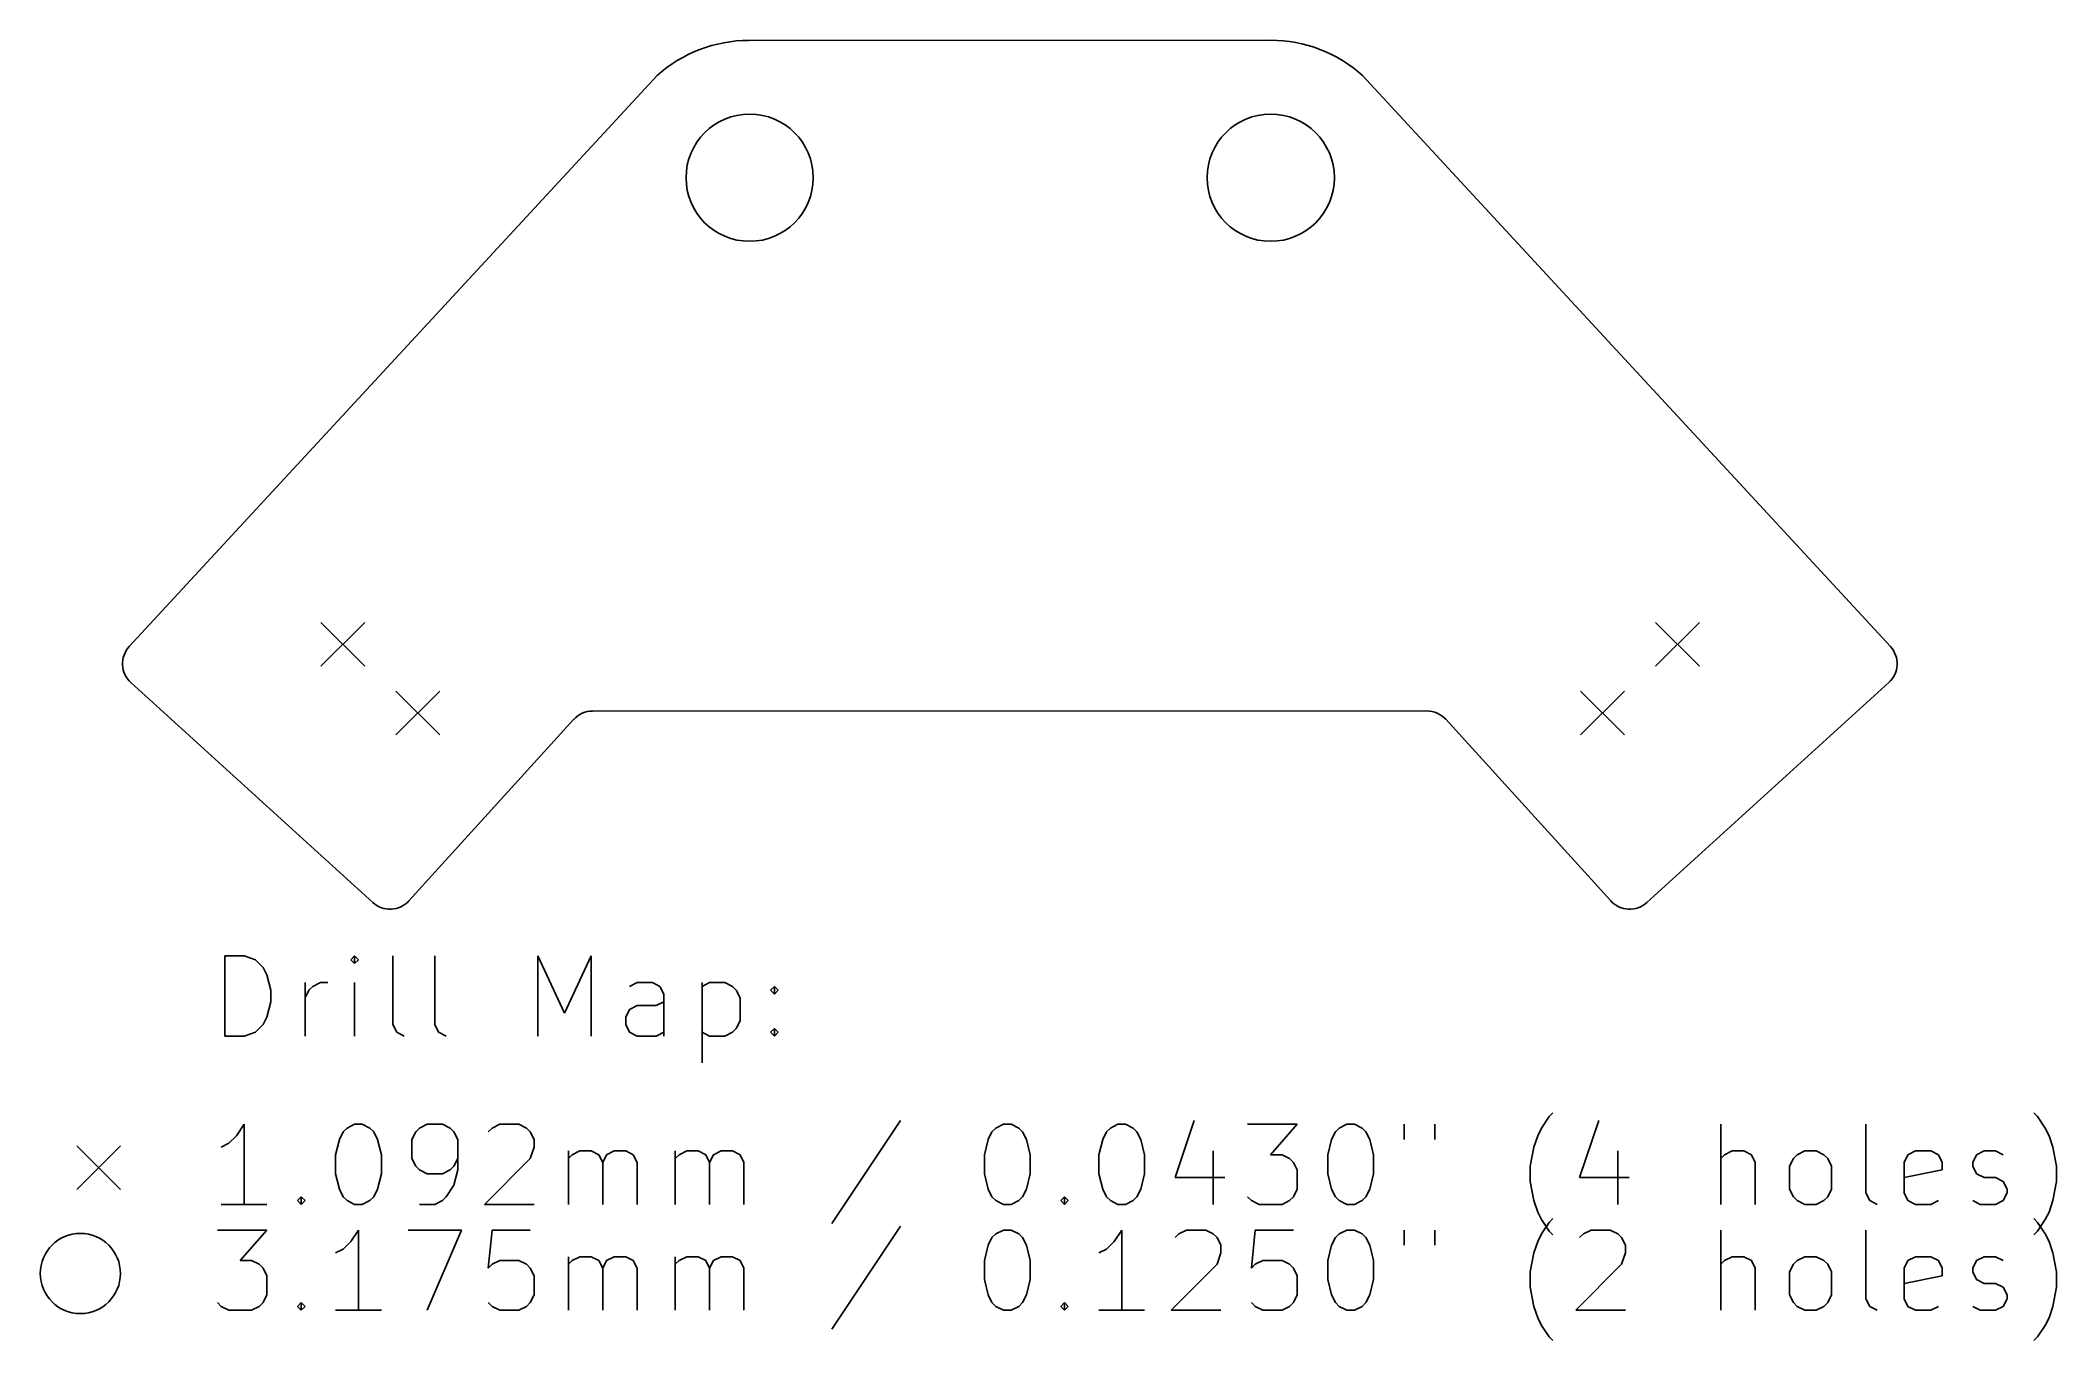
# Model space of a CAD drawing. Extents: x 3.23 to 5.21, y -5.49 to -4.21.
import ezdxf

# ---------------------------------------------------------------- set-up
doc = ezdxf.new("R2010")
doc.units = 0
doc.header["$MEASUREMENT"] = 0
doc.layers.add('BLACK', color=7, linetype='CONTINUOUS')

msp = doc.modelspace()

# ---------------------------------------------------------------- linework, layer by layer
at = {"layer": 'BLACK', "linetype": 'CONTINUOUS'}
for p, q in [((3.9263, -4.211), (4.439, -4.2109)), ((3.3174, -4.8065), (3.8361, -4.2456)), ((4.5292, -4.2455), (5.0479, -4.8065)), ((3.5058, -4.7829), (3.5488, -4.8259)), ((3.5488, -4.7829), (3.5058, -4.8259)), ((4.8172, -4.7829), (4.8602, -4.8259)), ((4.8602, -4.7829), (4.8172, -4.8259)), ((3.5568, -5.0582), (3.3189, -4.842)), ((3.5795, -4.8504), (3.6225, -4.8934)), ((3.6225, -4.8504), (3.5795, -4.8934)), ((4.7435, -4.8504), (4.7865, -4.8934)), ((4.7865, -4.8504), (4.7435, -4.8934)), ((5.0463, -4.842), (4.8085, -5.0582)), ((3.7727, -4.87), (4.5925, -4.8699)), ((3.7542, -4.8781), (3.5921, -5.0566)), ((4.7732, -5.0565), (4.611, -4.8781)), ((3.4115, -5.1893), (3.4115, -5.1106)), ((3.4115, -5.1106), (3.4302, -5.1106)), ((3.4302, -5.1106), (3.4415, -5.1143)), ((3.5389, -5.1106), (3.5352, -5.1143)), ((3.5427, -5.1143), (3.5389, -5.1106)), ((3.5389, -5.1106), (3.5389, -5.1181)), ((3.5764, -5.1781), (3.5764, -5.1106)), ((3.6177, -5.1781), (3.6177, -5.1106)), ((3.7189, -5.1893), (3.7189, -5.1106)), ((3.7189, -5.1106), (3.7452, -5.1668)), ((3.7452, -5.1668), (3.7714, -5.1106)), ((3.7714, -5.1106), (3.7714, -5.1893)), ((3.4415, -5.1143), (3.449, -5.1218)), ((3.449, -5.1218), (3.4527, -5.1293)), ((3.4527, -5.1293), (3.4565, -5.1443)), ((3.5352, -5.1143), (3.5389, -5.1181)), ((3.5389, -5.1181), (3.5427, -5.1143)), ((3.4565, -5.1443), (3.4565, -5.1556)), ((3.4902, -5.1893), (3.4902, -5.1368)), ((3.4902, -5.1518), (3.494, -5.1443)), ((3.494, -5.1443), (3.4977, -5.1406)), ((3.4977, -5.1406), (3.5052, -5.1368)), ((3.5052, -5.1368), (3.5127, -5.1368)), ((3.5389, -5.1893), (3.5389, -5.1368)), ((3.8164, -5.1368), (3.8089, -5.1406)), ((3.8314, -5.1368), (3.8164, -5.1368)), ((3.8389, -5.1406), (3.8314, -5.1368)), ((3.8427, -5.1481), (3.8389, -5.1406)), ((3.8427, -5.1893), (3.8427, -5.1481)), ((3.8802, -5.1368), (3.8802, -5.2156)), ((3.8802, -5.1406), (3.8877, -5.1368)), ((3.8877, -5.1368), (3.9027, -5.1368)), ((3.9027, -5.1368), (3.9101, -5.1406)), ((3.9101, -5.1406), (3.9139, -5.1443)), ((3.9139, -5.1443), (3.9176, -5.1518)), ((3.9476, -5.1443), (3.9514, -5.1406)), ((3.9514, -5.1481), (3.9476, -5.1443)), ((3.9514, -5.1406), (3.9551, -5.1443)), ((3.9514, -5.1406), (3.9514, -5.1481)), ((3.9551, -5.1443), (3.9514, -5.1481)), ((3.4527, -5.1706), (3.449, -5.1781)), ((3.4565, -5.1556), (3.4527, -5.1706)), ((3.8052, -5.1706), (3.8089, -5.1631)), ((3.8052, -5.1781), (3.8052, -5.1706)), ((3.8089, -5.1631), (3.8164, -5.1593)), ((3.8164, -5.1593), (3.8352, -5.1593)), ((3.8352, -5.1593), (3.8427, -5.1556)), ((3.9176, -5.1518), (3.9176, -5.1743)), ((3.4302, -5.1893), (3.4115, -5.1893)), ((3.4415, -5.1856), (3.4302, -5.1893)), ((3.449, -5.1781), (3.4415, -5.1856)), ((3.5802, -5.1856), (3.5764, -5.1781)), ((3.5877, -5.1893), (3.5802, -5.1856)), ((3.6214, -5.1856), (3.6177, -5.1781)), ((3.6289, -5.1893), (3.6214, -5.1856)), ((3.8089, -5.1856), (3.8052, -5.1781)), ((3.8164, -5.1893), (3.8089, -5.1856)), ((3.8352, -5.1893), (3.8164, -5.1893)), ((3.8427, -5.1856), (3.8352, -5.1893)), ((3.8877, -5.1893), (3.8802, -5.1856)), ((3.9027, -5.1893), (3.8877, -5.1893)), ((3.9101, -5.1856), (3.9027, -5.1893)), ((3.9139, -5.1818), (3.9101, -5.1856)), ((3.9176, -5.1743), (3.9139, -5.1818)), ((3.9476, -5.1856), (3.9514, -5.1818)), ((3.9514, -5.1893), (3.9476, -5.1856)), ((3.9514, -5.1818), (3.9551, -5.1856)), ((3.9514, -5.1818), (3.9514, -5.1893)), ((3.9551, -5.1856), (3.9514, -5.1893)), ((4.705, -5.2797), (4.7125, -5.2685)), ((4.7125, -5.2685), (4.7163, -5.2647)), ((5.1925, -5.2685), (5.1887, -5.2647)), ((5.2, -5.2797), (5.1925, -5.2685)), ((3.4227, -5.2872), (3.4152, -5.2947)), ((3.4302, -5.276), (3.4227, -5.2872)), ((3.4302, -5.3547), (3.4302, -5.276)), ((3.5239, -5.291), (3.5277, -5.2835)), ((3.5277, -5.2835), (3.5314, -5.2797)), ((3.5314, -5.2797), (3.5389, -5.276)), ((3.5389, -5.276), (3.5464, -5.276)), ((3.5464, -5.276), (3.5539, -5.2797)), ((3.5539, -5.2797), (3.5577, -5.2835)), ((3.5577, -5.2835), (3.5614, -5.291)), ((3.5989, -5.2835), (3.5952, -5.291)), ((3.6027, -5.2797), (3.5989, -5.2835)), ((3.6102, -5.276), (3.6027, -5.2797)), ((3.6252, -5.276), (3.6102, -5.276)), ((3.6327, -5.2797), (3.6252, -5.276)), ((3.6364, -5.2835), (3.6327, -5.2797)), ((3.6402, -5.291), (3.6364, -5.2835)), ((3.6702, -5.2835), (3.6739, -5.2797)), ((3.6739, -5.2797), (3.6814, -5.276)), ((3.6814, -5.276), (3.7002, -5.276)), ((3.7002, -5.276), (3.7077, -5.2797)), ((3.7077, -5.2797), (3.7114, -5.2835)), ((3.7114, -5.2835), (3.7152, -5.291)), ((4.0751, -5.2722), (4.0076, -5.3734)), ((4.1614, -5.291), (4.1651, -5.2835)), ((4.1651, -5.2835), (4.1689, -5.2797)), ((4.1689, -5.2797), (4.1764, -5.276)), ((4.1764, -5.276), (4.1839, -5.276)), ((4.1839, -5.276), (4.1914, -5.2797)), ((4.1914, -5.2797), (4.1951, -5.2835)), ((4.1951, -5.2835), (4.1989, -5.291)), ((4.2739, -5.291), (4.2776, -5.2835)), ((4.2776, -5.2835), (4.2814, -5.2797)), ((4.2814, -5.2797), (4.2889, -5.276)), ((4.2889, -5.276), (4.2964, -5.276)), ((4.2964, -5.276), (4.3038, -5.2797)), ((4.3038, -5.2797), (4.3076, -5.2835)), ((4.3076, -5.2835), (4.3113, -5.291)), ((4.3638, -5.2722), (4.3451, -5.3284)), ((4.4163, -5.276), (4.4651, -5.276)), ((4.4651, -5.276), (4.4388, -5.3059)), ((4.4988, -5.291), (4.5026, -5.2835)), ((4.5026, -5.2835), (4.5063, -5.2797)), ((4.5063, -5.2797), (4.5138, -5.276)), ((4.5138, -5.276), (4.5213, -5.276)), ((4.5213, -5.276), (4.5288, -5.2797)), ((4.5288, -5.2797), (4.5326, -5.2835)), ((4.5326, -5.2835), (4.5363, -5.291)), ((4.5701, -5.276), (4.5701, -5.291)), ((4.6001, -5.276), (4.6001, -5.291)), ((4.6976, -5.2984), (4.7013, -5.2872)), ((4.7013, -5.2872), (4.705, -5.2797)), ((4.7613, -5.2722), (4.7425, -5.3284)), ((4.8813, -5.3547), (4.8813, -5.276)), ((5.0238, -5.3434), (5.0238, -5.276)), ((5.2037, -5.2872), (5.2, -5.2797)), ((5.2075, -5.2984), (5.2037, -5.2872)), ((3.2658, -5.2972), (3.3088, -5.3402)), ((3.3088, -5.2972), (3.2658, -5.3402)), ((3.4152, -5.2947), (3.4077, -5.2984)), ((3.5202, -5.3059), (3.5239, -5.291)), ((3.5202, -5.3247), (3.5202, -5.3059)), ((3.5614, -5.291), (3.5652, -5.3059)), ((3.5652, -5.3059), (3.5652, -5.3247)), ((3.5952, -5.291), (3.5952, -5.3097)), ((3.6402, -5.3209), (3.6402, -5.291)), ((3.7152, -5.2984), (3.7114, -5.3097)), ((3.7152, -5.291), (3.7152, -5.2984)), ((3.7489, -5.3547), (3.7489, -5.3022)), ((3.7489, -5.3097), (3.7527, -5.3059)), ((3.7527, -5.3059), (3.7602, -5.3022)), ((3.7602, -5.3022), (3.7714, -5.3022)), ((3.7714, -5.3022), (3.7789, -5.3059)), ((3.7789, -5.3059), (3.7827, -5.3134)), ((3.7827, -5.3134), (3.7864, -5.3059)), ((3.7864, -5.3059), (3.7939, -5.3022)), ((3.7939, -5.3022), (3.8052, -5.3022)), ((3.8052, -5.3022), (3.8127, -5.3059)), ((3.8127, -5.3059), (3.8164, -5.3134)), ((3.8539, -5.3547), (3.8539, -5.3022)), ((3.8539, -5.3097), (3.8577, -5.3059)), ((3.8577, -5.3059), (3.8652, -5.3022)), ((3.8652, -5.3022), (3.8764, -5.3022)), ((3.8764, -5.3022), (3.8839, -5.3059)), ((3.8839, -5.3059), (3.8877, -5.3134)), ((3.8877, -5.3134), (3.8914, -5.3059)), ((3.8914, -5.3059), (3.8989, -5.3022)), ((3.8989, -5.3022), (3.9101, -5.3022)), ((3.9101, -5.3022), (3.9176, -5.3059)), ((3.9176, -5.3059), (3.9214, -5.3134)), ((4.1576, -5.3059), (4.1614, -5.291)), ((4.1576, -5.3247), (4.1576, -5.3059)), ((4.1989, -5.291), (4.2026, -5.3059)), ((4.2026, -5.3059), (4.2026, -5.3247)), ((4.2701, -5.3059), (4.2739, -5.291)), ((4.2701, -5.3247), (4.2701, -5.3059)), ((4.3113, -5.291), (4.3151, -5.3059)), ((4.3151, -5.3059), (4.3151, -5.3247)), ((4.3826, -5.3022), (4.3826, -5.3547)), ((4.4388, -5.3059), (4.4501, -5.3059)), ((4.4501, -5.3059), (4.4576, -5.3097)), ((4.4951, -5.3059), (4.4988, -5.291)), ((4.4951, -5.3247), (4.4951, -5.3059)), ((4.5363, -5.291), (4.5401, -5.3059)), ((4.5401, -5.3059), (4.5401, -5.3247)), ((4.6938, -5.3172), (4.6976, -5.2984)), ((4.78, -5.3022), (4.78, -5.3547)), ((4.885, -5.3059), (4.8813, -5.3097)), ((4.8925, -5.3022), (4.885, -5.3059)), ((4.9038, -5.3022), (4.8925, -5.3022)), ((4.9113, -5.3059), (4.9038, -5.3022)), ((4.915, -5.3134), (4.9113, -5.3059)), ((4.9525, -5.3097), (4.9563, -5.3059)), ((4.9563, -5.3059), (4.9638, -5.3022)), ((4.9638, -5.3022), (4.975, -5.3022)), ((4.975, -5.3022), (4.9825, -5.3059)), ((4.9825, -5.3059), (4.9863, -5.3097)), ((5.0613, -5.3134), (5.065, -5.3059)), ((5.065, -5.3059), (5.0725, -5.3022)), ((5.0725, -5.3022), (5.0875, -5.3022)), ((5.0875, -5.3022), (5.095, -5.3059)), ((5.095, -5.3059), (5.0988, -5.3134)), ((5.1287, -5.3134), (5.1325, -5.3059)), ((5.1325, -5.3059), (5.14, -5.3022)), ((5.14, -5.3022), (5.1512, -5.3022)), ((5.1512, -5.3022), (5.1587, -5.3059)), ((5.2112, -5.3172), (5.2075, -5.2984)), ((3.5239, -5.3397), (3.5202, -5.3247)), ((3.5652, -5.3247), (3.5614, -5.3397)), ((3.5952, -5.3097), (3.5989, -5.3172)), ((3.5989, -5.3172), (3.6027, -5.3209)), ((3.6027, -5.3209), (3.6102, -5.3247)), ((3.6102, -5.3247), (3.6252, -5.3247)), ((3.6252, -5.3247), (3.6327, -5.3209)), ((3.6327, -5.3209), (3.6364, -5.3172)), ((3.6364, -5.3172), (3.6402, -5.3097)), ((3.6364, -5.3359), (3.6402, -5.3209)), ((3.7114, -5.3097), (3.6664, -5.3547)), ((3.7827, -5.3134), (3.7827, -5.3547)), ((3.8164, -5.3134), (3.8164, -5.3547)), ((3.8877, -5.3134), (3.8877, -5.3547)), ((3.9214, -5.3134), (3.9214, -5.3547)), ((4.1614, -5.3397), (4.1576, -5.3247)), ((4.2026, -5.3247), (4.1989, -5.3397)), ((4.2739, -5.3397), (4.2701, -5.3247)), ((4.3151, -5.3247), (4.3113, -5.3397)), ((4.3451, -5.3284), (4.3938, -5.3284)), ((4.4576, -5.3097), (4.4613, -5.3134)), ((4.4613, -5.3134), (4.4651, -5.3209)), ((4.4651, -5.3209), (4.4651, -5.3397)), ((4.4988, -5.3397), (4.4951, -5.3247)), ((4.5401, -5.3247), (4.5363, -5.3397)), ((4.6938, -5.3322), (4.6938, -5.3172)), ((4.7425, -5.3284), (4.7913, -5.3284)), ((4.915, -5.3547), (4.915, -5.3134)), ((4.9488, -5.3172), (4.9525, -5.3097)), ((4.9488, -5.3397), (4.9488, -5.3172)), ((4.9863, -5.3097), (4.99, -5.3172)), ((4.99, -5.3172), (4.99, -5.3397)), ((5.0613, -5.3434), (5.0613, -5.3134)), ((5.0988, -5.3209), (5.0613, -5.3284)), ((5.0988, -5.3134), (5.0988, -5.3209)), ((5.1287, -5.3172), (5.1287, -5.3134)), ((5.1325, -5.3247), (5.1287, -5.3172)), ((5.14, -5.3284), (5.1325, -5.3247)), ((5.1512, -5.3284), (5.14, -5.3284)), ((5.1587, -5.3322), (5.1512, -5.3284)), ((5.2112, -5.3322), (5.2112, -5.3172)), ((3.4827, -5.3509), (3.4865, -5.3472)), ((3.4865, -5.3472), (3.4902, -5.3509)), ((3.4865, -5.3472), (3.4865, -5.3547)), ((3.5277, -5.3472), (3.5239, -5.3397)), ((3.5314, -5.3509), (3.5277, -5.3472)), ((3.5577, -5.3472), (3.5539, -5.3509)), ((3.5614, -5.3397), (3.5577, -5.3472)), ((3.6252, -5.3509), (3.6289, -5.3472)), ((3.6289, -5.3472), (3.6364, -5.3359)), ((4.1651, -5.3472), (4.1614, -5.3397)), ((4.1689, -5.3509), (4.1651, -5.3472)), ((4.1951, -5.3472), (4.1914, -5.3509)), ((4.1989, -5.3397), (4.1951, -5.3472)), ((4.2326, -5.3509), (4.2364, -5.3472)), ((4.2364, -5.3472), (4.2401, -5.3509)), ((4.2364, -5.3472), (4.2364, -5.3547)), ((4.2776, -5.3472), (4.2739, -5.3397)), ((4.2814, -5.3509), (4.2776, -5.3472)), ((4.3076, -5.3472), (4.3038, -5.3509)), ((4.3113, -5.3397), (4.3076, -5.3472)), ((4.4201, -5.3509), (4.4163, -5.3472)), ((4.4613, -5.3472), (4.4576, -5.3509)), ((4.4651, -5.3397), (4.4613, -5.3472)), ((4.5026, -5.3472), (4.4988, -5.3397)), ((4.5063, -5.3509), (4.5026, -5.3472)), ((4.5326, -5.3472), (4.5288, -5.3509)), ((4.5363, -5.3397), (4.5326, -5.3472)), ((4.6976, -5.3509), (4.6938, -5.3322)), ((4.9525, -5.3472), (4.9488, -5.3397)), ((4.9563, -5.3509), (4.9525, -5.3472)), ((4.9863, -5.3472), (4.9825, -5.3509)), ((4.99, -5.3397), (4.9863, -5.3472)), ((5.0275, -5.3509), (5.0238, -5.3434)), ((5.065, -5.3509), (5.0613, -5.3434)), ((5.1625, -5.3397), (5.1587, -5.3322)), ((5.1587, -5.3509), (5.1625, -5.3434)), ((5.1625, -5.3434), (5.1625, -5.3397)), ((5.2075, -5.3509), (5.2112, -5.3322)), ((3.4527, -5.3547), (3.4077, -5.3547)), ((3.4865, -5.3547), (3.4827, -5.3509)), ((3.4902, -5.3509), (3.4865, -5.3547)), ((3.5389, -5.3547), (3.5314, -5.3509)), ((3.5464, -5.3547), (3.5389, -5.3547)), ((3.5539, -5.3509), (3.5464, -5.3547)), ((3.6027, -5.3547), (3.6177, -5.3547)), ((3.6177, -5.3547), (3.6252, -5.3509)), ((3.6664, -5.3547), (3.7152, -5.3547)), ((4.1764, -5.3547), (4.1689, -5.3509)), ((4.1839, -5.3547), (4.1764, -5.3547)), ((4.1914, -5.3509), (4.1839, -5.3547)), ((4.2364, -5.3547), (4.2326, -5.3509)), ((4.2401, -5.3509), (4.2364, -5.3547)), ((4.2889, -5.3547), (4.2814, -5.3509)), ((4.2964, -5.3547), (4.2889, -5.3547)), ((4.3038, -5.3509), (4.2964, -5.3547)), ((4.4276, -5.3547), (4.4201, -5.3509)), ((4.4501, -5.3547), (4.4276, -5.3547)), ((4.4576, -5.3509), (4.4501, -5.3547)), ((4.5138, -5.3547), (4.5063, -5.3509)), ((4.5213, -5.3547), (4.5138, -5.3547)), ((4.5288, -5.3509), (4.5213, -5.3547)), ((4.7013, -5.3622), (4.6976, -5.3509)), ((4.705, -5.3697), (4.7013, -5.3622)), ((4.7125, -5.3724), (4.7163, -5.3686)), ((4.9638, -5.3547), (4.9563, -5.3509)), ((4.975, -5.3547), (4.9638, -5.3547)), ((4.9825, -5.3509), (4.975, -5.3547)), ((5.035, -5.3547), (5.0275, -5.3509)), ((5.0725, -5.3547), (5.065, -5.3509)), ((5.0875, -5.3547), (5.0725, -5.3547)), ((5.095, -5.3509), (5.0875, -5.3547)), ((5.1287, -5.3509), (5.1362, -5.3547)), ((5.1362, -5.3547), (5.1512, -5.3547)), ((5.1512, -5.3547), (5.1587, -5.3509)), ((5.1925, -5.3724), (5.1887, -5.3686)), ((5.2, -5.3697), (5.2037, -5.3622)), ((5.2037, -5.3622), (5.2075, -5.3509)), ((3.404, -5.3799), (3.4527, -5.3799)), ((3.4527, -5.3799), (3.4265, -5.4099)), ((3.5427, -5.3799), (3.5352, -5.3911)), ((3.5427, -5.4586), (3.5427, -5.3799)), ((3.5914, -5.3799), (3.6439, -5.3799)), ((3.6439, -5.3799), (3.6102, -5.4586)), ((3.6739, -5.3799), (3.6702, -5.4174)), ((3.7114, -5.3799), (3.6739, -5.3799)), ((4.0751, -5.3761), (4.0076, -5.4774)), ((4.1614, -5.3949), (4.1651, -5.3874)), ((4.1651, -5.3874), (4.1689, -5.3836)), ((4.1689, -5.3836), (4.1764, -5.3799)), ((4.1764, -5.3799), (4.1839, -5.3799)), ((4.1839, -5.3799), (4.1914, -5.3836)), ((4.1914, -5.3836), (4.1951, -5.3874)), ((4.1951, -5.3874), (4.1989, -5.3949)), ((4.2926, -5.3799), (4.2851, -5.3911)), ((4.2926, -5.4586), (4.2926, -5.3799)), ((4.3451, -5.3874), (4.3488, -5.3836)), ((4.3488, -5.3836), (4.3563, -5.3799)), ((4.3563, -5.3799), (4.3751, -5.3799)), ((4.3751, -5.3799), (4.3826, -5.3836)), ((4.3826, -5.3836), (4.3863, -5.3874)), ((4.3863, -5.3874), (4.3901, -5.3949)), ((4.4238, -5.3799), (4.4201, -5.4174)), ((4.4613, -5.3799), (4.4238, -5.3799)), ((4.4988, -5.3949), (4.5026, -5.3874)), ((4.5026, -5.3874), (4.5063, -5.3836)), ((4.5063, -5.3836), (4.5138, -5.3799)), ((4.5138, -5.3799), (4.5213, -5.3799)), ((4.5213, -5.3799), (4.5288, -5.3836)), ((4.5288, -5.3836), (4.5326, -5.3874)), ((4.5326, -5.3874), (4.5363, -5.3949)), ((4.5701, -5.3799), (4.5701, -5.3949)), ((4.6001, -5.3799), (4.6001, -5.3949)), ((4.7013, -5.3911), (4.705, -5.3836)), ((4.7125, -5.3809), (4.705, -5.3697)), ((4.705, -5.3836), (4.7125, -5.3724)), ((4.7163, -5.3847), (4.7125, -5.3809)), ((4.7425, -5.3874), (4.7463, -5.3836)), ((4.7463, -5.3836), (4.7538, -5.3799)), ((4.7538, -5.3799), (4.7725, -5.3799)), ((4.7725, -5.3799), (4.78, -5.3836)), ((4.78, -5.3836), (4.7838, -5.3874)), ((4.7838, -5.3874), (4.7875, -5.3949)), ((4.8813, -5.4586), (4.8813, -5.3799)), ((5.0238, -5.4474), (5.0238, -5.3799)), ((5.1887, -5.3847), (5.1925, -5.3809)), ((5.1925, -5.3809), (5.2, -5.3697)), ((5.2, -5.3836), (5.1925, -5.3724)), ((5.2037, -5.3911), (5.2, -5.3836)), ((3.5277, -5.3986), (3.5202, -5.4024)), ((3.5352, -5.3911), (3.5277, -5.3986)), ((3.7489, -5.4586), (3.7489, -5.4061)), ((3.7527, -5.4099), (3.7602, -5.4061)), ((3.7602, -5.4061), (3.7714, -5.4061)), ((3.7714, -5.4061), (3.7789, -5.4099)), ((3.7864, -5.4099), (3.7939, -5.4061)), ((3.7939, -5.4061), (3.8052, -5.4061)), ((3.8052, -5.4061), (3.8127, -5.4099)), ((3.8539, -5.4586), (3.8539, -5.4061)), ((3.8577, -5.4099), (3.8652, -5.4061)), ((3.8652, -5.4061), (3.8764, -5.4061)), ((3.8764, -5.4061), (3.8839, -5.4099)), ((3.8914, -5.4099), (3.8989, -5.4061)), ((3.8989, -5.4061), (3.9101, -5.4061)), ((3.9101, -5.4061), (3.9176, -5.4099)), ((4.1576, -5.4099), (4.1614, -5.3949)), ((4.1989, -5.3949), (4.2026, -5.4099)), ((4.2776, -5.3986), (4.2701, -5.4024)), ((4.2851, -5.3911), (4.2776, -5.3986)), ((4.3901, -5.4024), (4.3863, -5.4136)), ((4.3901, -5.3949), (4.3901, -5.4024)), ((4.4951, -5.4099), (4.4988, -5.3949)), ((4.5363, -5.3949), (4.5401, -5.4099)), ((4.6938, -5.4211), (4.6976, -5.4024)), ((4.6976, -5.4024), (4.7013, -5.3911)), ((4.7875, -5.4024), (4.7838, -5.4136)), ((4.7875, -5.3949), (4.7875, -5.4024)), ((4.8925, -5.4061), (4.885, -5.4099)), ((4.9038, -5.4061), (4.8925, -5.4061)), ((4.9113, -5.4099), (4.9038, -5.4061)), ((4.9563, -5.4099), (4.9638, -5.4061)), ((4.9638, -5.4061), (4.975, -5.4061)), ((4.975, -5.4061), (4.9825, -5.4099)), ((5.065, -5.4099), (5.0725, -5.4061)), ((5.0725, -5.4061), (5.0875, -5.4061)), ((5.0875, -5.4061), (5.095, -5.4099)), ((5.1325, -5.4099), (5.14, -5.4061)), ((5.14, -5.4061), (5.1512, -5.4061)), ((5.1512, -5.4061), (5.1587, -5.4099)), ((5.2075, -5.4024), (5.2037, -5.3911)), ((5.2112, -5.4211), (5.2075, -5.4024)), ((3.4265, -5.4099), (3.4377, -5.4099)), ((3.4377, -5.4099), (3.4452, -5.4136)), ((3.4452, -5.4136), (3.449, -5.4174)), ((3.449, -5.4174), (3.4527, -5.4249)), ((3.4527, -5.4249), (3.4527, -5.4436)), ((3.6702, -5.4174), (3.6739, -5.4136)), ((3.6739, -5.4136), (3.6814, -5.4099)), ((3.6814, -5.4099), (3.7002, -5.4099)), ((3.7002, -5.4099), (3.7077, -5.4136)), ((3.7077, -5.4136), (3.7114, -5.4174)), ((3.7114, -5.4174), (3.7152, -5.4249)), ((3.7152, -5.4249), (3.7152, -5.4436)), ((3.7489, -5.4136), (3.7527, -5.4099)), ((3.7789, -5.4099), (3.7827, -5.4174)), ((3.7827, -5.4174), (3.7864, -5.4099)), ((3.7827, -5.4174), (3.7827, -5.4586)), ((3.8127, -5.4099), (3.8164, -5.4174)), ((3.8164, -5.4174), (3.8164, -5.4586)), ((3.8539, -5.4136), (3.8577, -5.4099)), ((3.8839, -5.4099), (3.8877, -5.4174)), ((3.8877, -5.4174), (3.8914, -5.4099)), ((3.8877, -5.4174), (3.8877, -5.4586)), ((3.9176, -5.4099), (3.9214, -5.4174)), ((3.9214, -5.4174), (3.9214, -5.4586)), ((4.1576, -5.4286), (4.1576, -5.4099)), ((4.2026, -5.4099), (4.2026, -5.4286)), ((4.3863, -5.4136), (4.3413, -5.4586)), ((4.4201, -5.4174), (4.4238, -5.4136)), ((4.4238, -5.4136), (4.4313, -5.4099)), ((4.4313, -5.4099), (4.4501, -5.4099)), ((4.4501, -5.4099), (4.4576, -5.4136)), ((4.4576, -5.4136), (4.4613, -5.4174)), ((4.4613, -5.4174), (4.4651, -5.4249)), ((4.4651, -5.4249), (4.4651, -5.4436)), ((4.4951, -5.4286), (4.4951, -5.4099)), ((4.5401, -5.4099), (4.5401, -5.4286)), ((4.6938, -5.4361), (4.6938, -5.4211)), ((4.7838, -5.4136), (4.7388, -5.4586)), ((4.885, -5.4099), (4.8813, -5.4136)), ((4.915, -5.4174), (4.9113, -5.4099)), ((4.915, -5.4586), (4.915, -5.4174)), ((4.9488, -5.4211), (4.9525, -5.4136)), ((4.9488, -5.4436), (4.9488, -5.4211)), ((4.9525, -5.4136), (4.9563, -5.4099)), ((4.9825, -5.4099), (4.9863, -5.4136)), ((4.9863, -5.4136), (4.99, -5.4211)), ((4.99, -5.4211), (4.99, -5.4436)), ((5.0613, -5.4174), (5.065, -5.4099)), ((5.0613, -5.4474), (5.0613, -5.4174)), ((5.0988, -5.4249), (5.0613, -5.4324)), ((5.095, -5.4099), (5.0988, -5.4174)), ((5.0988, -5.4174), (5.0988, -5.4249)), ((5.1287, -5.4174), (5.1325, -5.4099)), ((5.1287, -5.4211), (5.1287, -5.4174)), ((5.1325, -5.4286), (5.1287, -5.4211)), ((5.2112, -5.4361), (5.2112, -5.4211)), ((3.4527, -5.4436), (3.449, -5.4511)), ((3.7152, -5.4436), (3.7114, -5.4511)), ((4.1614, -5.4436), (4.1576, -5.4286)), ((4.1651, -5.4511), (4.1614, -5.4436)), ((4.1989, -5.4436), (4.1951, -5.4511)), ((4.2026, -5.4286), (4.1989, -5.4436)), ((4.4651, -5.4436), (4.4613, -5.4511)), ((4.4988, -5.4436), (4.4951, -5.4286)), ((4.5026, -5.4511), (4.4988, -5.4436)), ((4.5363, -5.4436), (4.5326, -5.4511)), ((4.5401, -5.4286), (4.5363, -5.4436)), ((4.6976, -5.4549), (4.6938, -5.4361)), ((4.9525, -5.4511), (4.9488, -5.4436)), ((4.99, -5.4436), (4.9863, -5.4511)), ((5.0275, -5.4549), (5.0238, -5.4474)), ((5.065, -5.4549), (5.0613, -5.4474)), ((5.14, -5.4324), (5.1325, -5.4286)), ((5.1512, -5.4324), (5.14, -5.4324)), ((5.1587, -5.4361), (5.1512, -5.4324)), ((5.1625, -5.4436), (5.1587, -5.4361)), ((5.1587, -5.4549), (5.1625, -5.4474)), ((5.1625, -5.4474), (5.1625, -5.4436)), ((5.2075, -5.4549), (5.2112, -5.4361)), ((3.4077, -5.4549), (3.404, -5.4511)), ((3.4152, -5.4586), (3.4077, -5.4549)), ((3.4377, -5.4586), (3.4152, -5.4586)), ((3.4452, -5.4549), (3.4377, -5.4586)), ((3.449, -5.4511), (3.4452, -5.4549)), ((3.4827, -5.4549), (3.4865, -5.4511)), ((3.4865, -5.4586), (3.4827, -5.4549)), ((3.4865, -5.4511), (3.4902, -5.4549)), ((3.4865, -5.4511), (3.4865, -5.4586)), ((3.4902, -5.4549), (3.4865, -5.4586)), ((3.5652, -5.4586), (3.5202, -5.4586)), ((3.6739, -5.4549), (3.6702, -5.4511)), ((3.6814, -5.4586), (3.6739, -5.4549)), ((3.7002, -5.4586), (3.6814, -5.4586)), ((3.7077, -5.4549), (3.7002, -5.4586)), ((3.7114, -5.4511), (3.7077, -5.4549)), ((4.1689, -5.4549), (4.1651, -5.4511)), ((4.1764, -5.4586), (4.1689, -5.4549)), ((4.1839, -5.4586), (4.1764, -5.4586)), ((4.1914, -5.4549), (4.1839, -5.4586)), ((4.1951, -5.4511), (4.1914, -5.4549)), ((4.2326, -5.4549), (4.2364, -5.4511)), ((4.2364, -5.4586), (4.2326, -5.4549)), ((4.2364, -5.4511), (4.2401, -5.4549)), ((4.2364, -5.4511), (4.2364, -5.4586)), ((4.2401, -5.4549), (4.2364, -5.4586)), ((4.3151, -5.4586), (4.2701, -5.4586)), ((4.3413, -5.4586), (4.3901, -5.4586)), ((4.4238, -5.4549), (4.4201, -5.4511)), ((4.4313, -5.4586), (4.4238, -5.4549)), ((4.4501, -5.4586), (4.4313, -5.4586)), ((4.4576, -5.4549), (4.4501, -5.4586)), ((4.4613, -5.4511), (4.4576, -5.4549)), ((4.5063, -5.4549), (4.5026, -5.4511)), ((4.5138, -5.4586), (4.5063, -5.4549)), ((4.5213, -5.4586), (4.5138, -5.4586)), ((4.5288, -5.4549), (4.5213, -5.4586)), ((4.5326, -5.4511), (4.5288, -5.4549)), ((4.7013, -5.4661), (4.6976, -5.4549)), ((4.705, -5.4736), (4.7013, -5.4661)), ((4.7388, -5.4586), (4.7875, -5.4586)), ((4.9563, -5.4549), (4.9525, -5.4511)), ((4.9638, -5.4586), (4.9563, -5.4549)), ((4.975, -5.4586), (4.9638, -5.4586)), ((4.9825, -5.4549), (4.975, -5.4586)), ((4.9863, -5.4511), (4.9825, -5.4549)), ((5.035, -5.4586), (5.0275, -5.4549)), ((5.0725, -5.4586), (5.065, -5.4549)), ((5.0875, -5.4586), (5.0725, -5.4586)), ((5.095, -5.4549), (5.0875, -5.4586)), ((5.1287, -5.4549), (5.1362, -5.4586)), ((5.1362, -5.4586), (5.1512, -5.4586)), ((5.1512, -5.4586), (5.1587, -5.4549)), ((5.2, -5.4736), (5.2037, -5.4661)), ((5.2037, -5.4661), (5.2075, -5.4549)), ((4.7125, -5.4849), (4.705, -5.4736)), ((4.7163, -5.4886), (4.7125, -5.4849)), ((5.1887, -5.4886), (5.1925, -5.4849)), ((5.1925, -5.4849), (5.2, -5.4736))]:
    msp.add_line(p, q, dxfattribs=at)
at = {"layer": 'BLACK'}
for centre, radius in [((3.927, -4.3459), 0.0625), ((4.439, -4.3459), 0.0625), ((3.2694, -5.4226), 0.0394)]:
    msp.add_circle(centre, radius, dxfattribs=at)
for centre, radius, start, end in [((3.9263, -4.346), 0.135, 90.0002, 131.9515), ((4.439, -4.3459), 0.135, 48.0484, 90), ((3.3358, -4.8235), 0.025, -222.7478, -132.2812), ((5.0295, -4.8235), 0.025, -47.7247, 42.7537), ((3.7727, -4.895), 0.025, 90.0009, 137.7411), ((4.5925, -4.8949), 0.025, 42.2717, 90.0022), ((3.5736, -5.0397), 0.025, -132.2764, -42.2709), ((4.7917, -5.0397), 0.025, -137.7269, -47.7257)]:
    msp.add_arc(centre, radius, start, end, dxfattribs=at)

doc.saveas('drawing.dxf')
